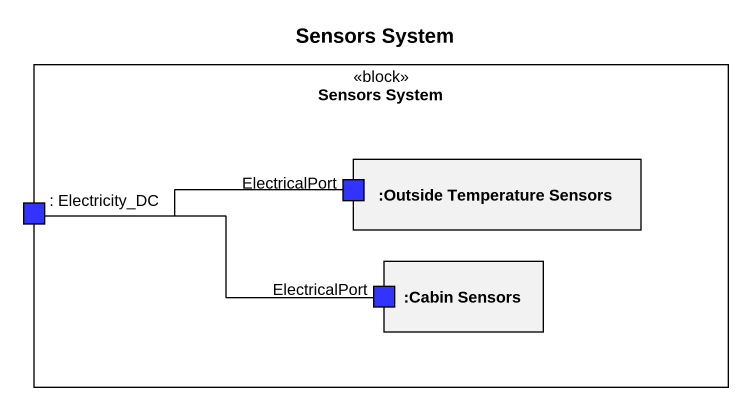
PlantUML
@startuml
title Sensors System
rectangle "Sensors System" as Sensors_System <<block>> {
  port ": Electricity_DC" as Electricity_DC #3333FF
  rectangle ":Outside Temperature Sensors" as Outside_Temperature_Sensors {
    port ElectricalPort #3333FF
  }
  rectangle ":Cabin Sensors" as Cabin_Sensors {
    port "ElectricalPort" as ElectricalPort_2 #3333FF
  }
}
Electricity_DC -right- ElectricalPort
Electricity_DC -right- ElectricalPort_2
@enduml
